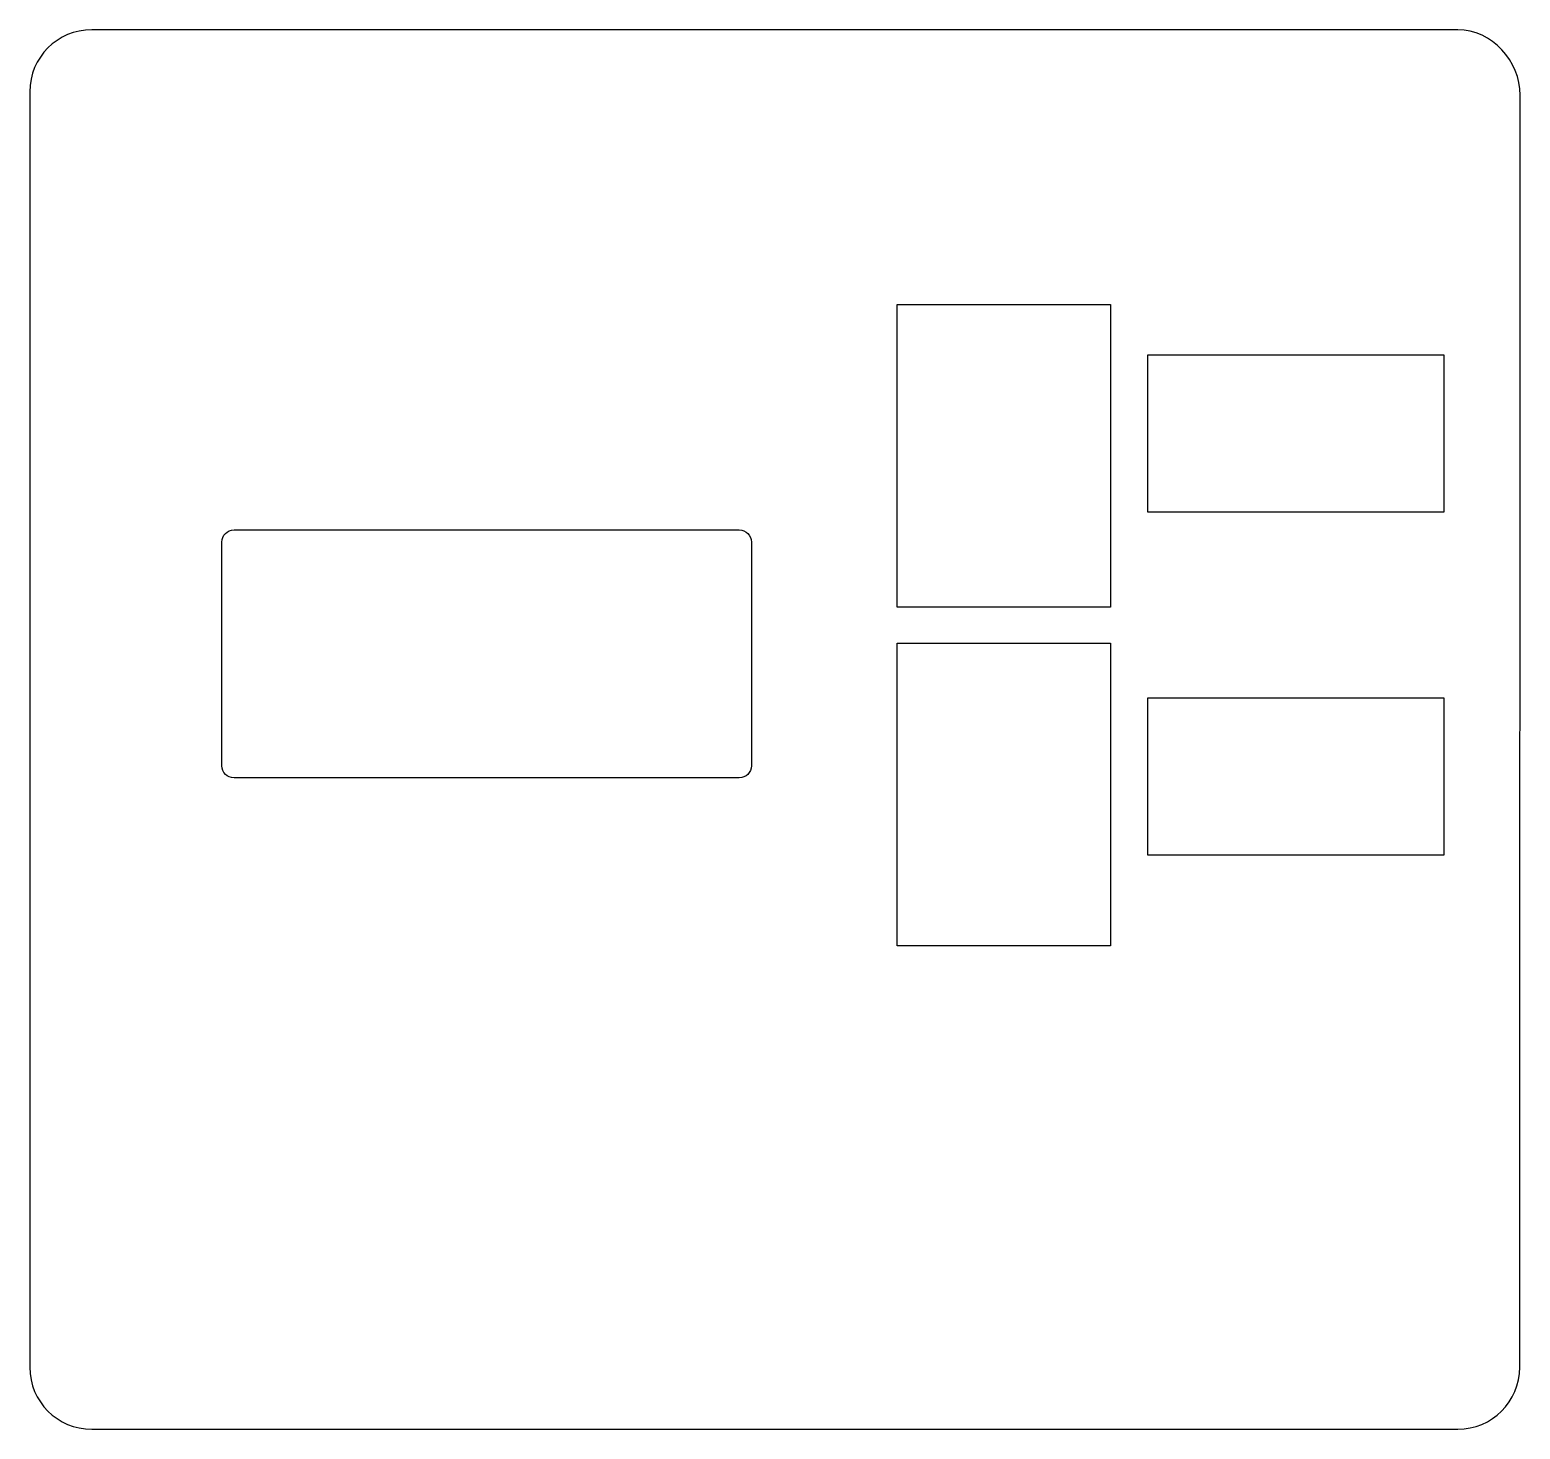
# Model space of a CAD drawing. Extents: x 3 to 81.9, y 13.7 to 87.8.
import ezdxf

# ---------------------------------------------------------------- set-up
doc = ezdxf.new("R2010")
doc.units = 0
doc.layers.add('decoupe', color=7, linetype='CONTINUOUS')

msp = doc.modelspace()

# ---------------------------------------------------------------- linework, layer by layer
at = {"layer": 'decoupe', "color": 1}
for points in [[(78.637442, 87.835398), (6.285906, 87.835398)], [(3.007272, 84.556766), (3.007272, 16.982073)], [(81.916073, 16.982073), (81.941276, 84.367777)], [(13.825082, 61.34068), (40.57995, 61.34068)], [(13.181939, 48.849131), (13.181939, 60.697537)], [(41.223093, 60.697537), (41.223093, 48.849131)], [(40.57995, 48.205985), (13.825082, 48.205985)], [(6.285906, 13.703989), (78.637439, 13.703989)]]:
    msp.add_lwpolyline(points, dxfattribs=at)
for points in [[(48.946574, 73.277306), (60.242097, 73.277306), (60.242097, 57.243532), (48.946574, 57.243532)], [(62.212694, 70.6232), (77.892588, 70.6232), (77.892588, 62.284401), (62.212694, 62.284401)], [(13.825082, 61.34068)], [(48.946574, 55.336322), (60.242097, 55.336325), (60.242097, 39.301995), (48.946574, 39.301995)], [(62.212694, 52.449054), (77.892588, 52.449054), (77.892588, 44.110257), (62.212694, 44.110257)]]:
    msp.add_lwpolyline(points, close=True, dxfattribs=at)
for points in [[(6.285906, 87.835398), (4.469611, 87.835398), (3.007272, 86.37306), (3.007272, 84.556766)], [(81.941276, 84.367777), (81.94184, 86.184072), (80.453736, 87.835398), (78.637442, 87.835398)], [(13.181939, 60.697537), (13.181939, 61.053837), (13.468781, 61.34068), (13.825082, 61.34068)], [(40.57995, 61.34068), (40.93625, 61.34068), (41.223093, 61.053837), (41.223093, 60.697537)], [(13.825082, 48.205985), (13.468781, 48.205985), (13.181939, 48.492828), (13.181939, 48.849131)], [(41.223093, 48.849131), (41.223093, 48.492828), (40.93625, 48.205985), (40.57995, 48.205985)], [(3.007272, 16.982073), (3.007272, 15.165775), (4.469611, 13.703989), (6.285906, 13.703989)], [(78.637439, 13.703989), (80.453734, 13.703989), (81.915393, 15.165775), (81.916073, 16.982073)]]:
    msp.add_open_spline(points, degree=3, dxfattribs=at)

doc.saveas('drawing.dxf')
